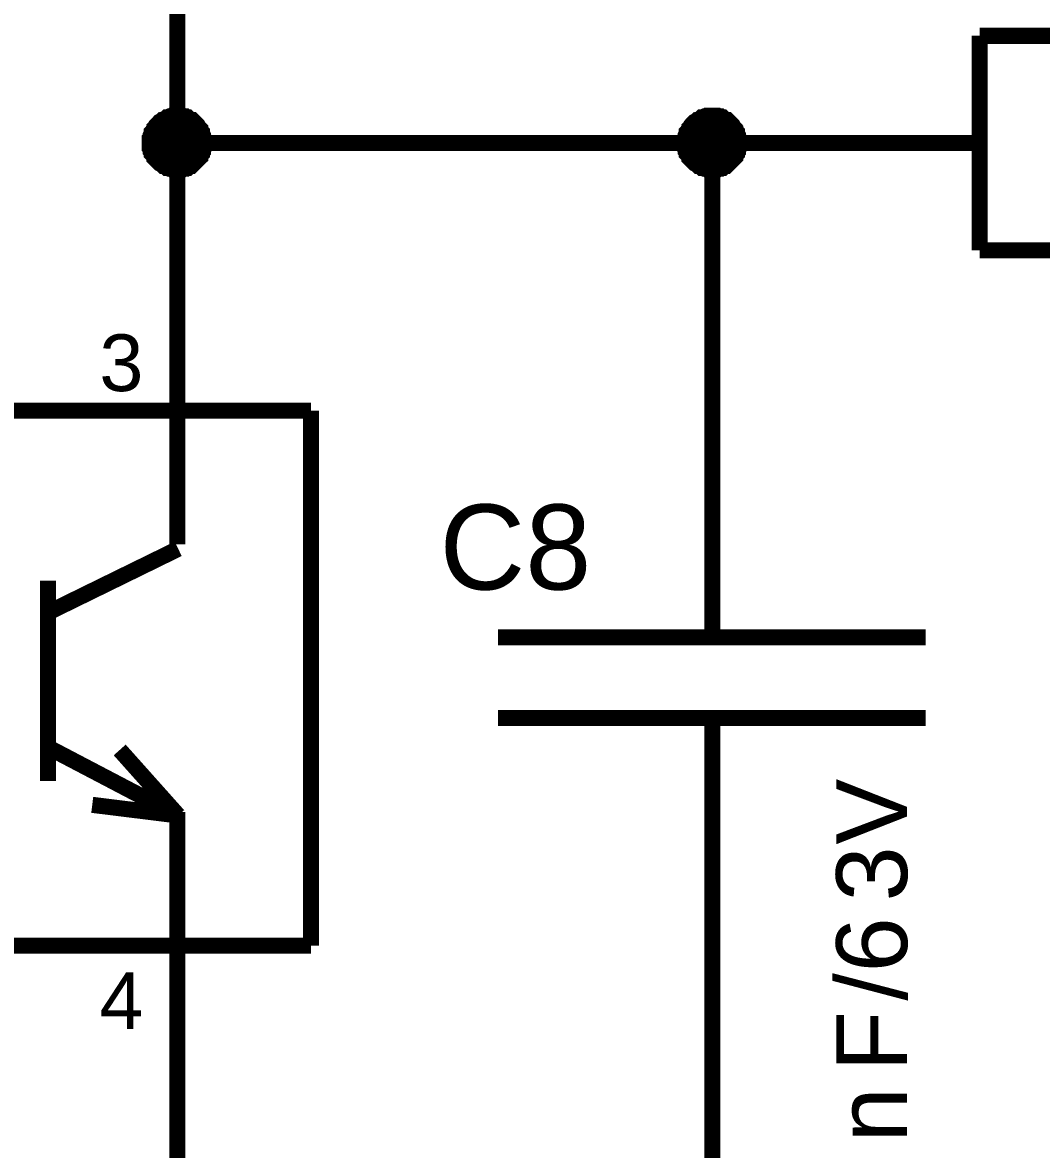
# Model space of a CAD drawing. Header units: millimetres. Extents: x -2024 to 917, y -725 to 13.
# Drawn here: x 306.77 to 325.81, y -600.11 to -579.05 of the extents above; entities that cross this region are included whole.
import ezdxf

# ---------------------------------------------------------------- set-up
doc = ezdxf.new("R2010")
doc.units = ezdxf.units.MM
doc.layers.add('Sheet', color=255, linetype='Continuous')
doc.styles.get("Standard").update_dxf_attribs({"font": 'arial.ttf'})

msp = doc.modelspace()

# ---------------------------------------------------------------- linework, layer by layer
at = {"layer": 'Sheet'}
for points, const_width in [([(309.661, -578.797), (309.661, -581.298), (309.661, -583.798)], 0.3), ([(324.656, -579.294), (324.656, -583.301)], 0.3), ([(324.656, -579.294), (334.653, -579.294)], 0.3), ([(309.148, -581.298), (309.148, -581.265), (309.148, -581.248), (309.148, -581.215), (309.165, -581.198), (309.165, -581.165), (309.165, -581.149), (309.181, -581.116), (309.181, -581.099), (309.198, -581.083), (309.214, -581.049), (309.231, -581.033), (309.231, -581.016), (309.247, -581), (309.264, -580.967), (309.281, -580.95), (309.297, -580.934), (309.314, -580.917), (309.33, -580.9), (309.363, -580.884), (309.38, -580.867), (309.396, -580.867), (309.413, -580.851), (309.446, -580.834), (309.463, -580.818), (309.479, -580.818), (309.512, -580.801), (309.529, -580.801), (309.562, -580.801), (309.578, -580.784), (309.612, -580.784), (309.628, -580.784), (309.661, -580.784)], 0.3), ([(309.148, -581.298), (309.148, -581.265), (309.148, -581.248), (309.148, -581.215), (309.165, -581.198), (309.165, -581.165), (309.165, -581.149), (309.181, -581.116), (309.181, -581.099), (309.198, -581.083), (309.214, -581.049), (309.231, -581.033), (309.231, -581.016), (309.247, -581), (309.264, -580.967), (309.281, -580.95), (309.297, -580.934), (309.314, -580.917), (309.33, -580.9), (309.363, -580.884), (309.38, -580.867), (309.396, -580.867), (309.413, -580.851), (309.446, -580.834), (309.463, -580.818), (309.479, -580.818), (309.512, -580.801), (309.529, -580.801), (309.562, -580.801), (309.578, -580.784), (309.612, -580.784), (309.628, -580.784), (309.661, -580.784)], 0.3), ([(309.148, -581.298), (309.148, -581.265), (309.148, -581.248), (309.148, -581.215), (309.165, -581.198), (309.165, -581.165), (309.165, -581.149), (309.181, -581.116), (309.181, -581.099), (309.198, -581.083), (309.214, -581.049), (309.231, -581.033), (309.231, -581.016), (309.247, -581), (309.264, -580.967), (309.281, -580.95), (309.297, -580.934), (309.314, -580.917), (309.33, -580.9), (309.363, -580.884), (309.38, -580.867), (309.396, -580.867), (309.413, -580.851), (309.446, -580.834), (309.463, -580.818), (309.479, -580.818), (309.512, -580.801), (309.529, -580.801), (309.562, -580.801), (309.578, -580.784), (309.612, -580.784), (309.628, -580.784), (309.661, -580.784)], 0.3), ([(309.148, -581.298), (309.148, -581.265), (309.148, -581.248), (309.148, -581.215), (309.165, -581.198), (309.165, -581.165), (309.165, -581.149), (309.181, -581.116), (309.181, -581.099), (309.198, -581.083), (309.214, -581.049), (309.231, -581.033), (309.231, -581.016), (309.247, -581), (309.264, -580.967), (309.281, -580.95), (309.297, -580.934), (309.314, -580.917), (309.33, -580.9), (309.363, -580.884), (309.38, -580.867), (309.396, -580.867), (309.413, -580.851), (309.446, -580.834), (309.463, -580.818), (309.479, -580.818), (309.512, -580.801), (309.529, -580.801), (309.562, -580.801), (309.578, -580.784), (309.612, -580.784), (309.628, -580.784), (309.661, -580.784)], 0.3), ([(309.661, -580.784), (309.661, -580.784)], 0.3), ([(309.661, -580.784), (309.694, -580.784), (309.711, -580.784), (309.744, -580.784), (309.761, -580.801), (309.794, -580.801), (309.81, -580.801), (309.827, -580.818), (309.86, -580.818), (309.876, -580.834), (309.893, -580.851), (309.926, -580.867), (309.943, -580.867), (309.959, -580.884), (309.976, -580.9), (309.992, -580.917), (310.009, -580.934), (310.025, -580.95), (310.042, -580.967), (310.058, -581), (310.075, -581.016), (310.092, -581.033), (310.092, -581.049), (310.108, -581.083), (310.125, -581.099), (310.125, -581.116), (310.141, -581.149), (310.141, -581.165), (310.141, -581.198), (310.158, -581.215), (310.158, -581.248), (310.158, -581.265), (310.158, -581.298)], 0.3), ([(309.661, -580.784), (309.661, -580.784)], 0.3), ([(309.661, -580.784), (309.694, -580.784), (309.711, -580.784), (309.744, -580.784), (309.761, -580.801), (309.794, -580.801), (309.81, -580.801), (309.827, -580.818), (309.86, -580.818), (309.876, -580.834), (309.893, -580.851), (309.926, -580.867), (309.943, -580.867), (309.959, -580.884), (309.976, -580.9), (309.992, -580.917), (310.009, -580.934), (310.025, -580.95), (310.042, -580.967), (310.058, -581), (310.075, -581.016), (310.092, -581.033), (310.092, -581.049), (310.108, -581.083), (310.125, -581.099), (310.125, -581.116), (310.141, -581.149), (310.141, -581.165), (310.141, -581.198), (310.158, -581.215), (310.158, -581.248), (310.158, -581.265), (310.158, -581.298)], 0.3), ([(309.661, -580.784), (309.661, -580.784)], 0.3), ([(309.661, -580.784), (309.694, -580.784), (309.711, -580.784), (309.744, -580.784), (309.761, -580.801), (309.794, -580.801), (309.81, -580.801), (309.827, -580.818), (309.86, -580.818), (309.876, -580.834), (309.893, -580.851), (309.926, -580.867), (309.943, -580.867), (309.959, -580.884), (309.976, -580.9), (309.992, -580.917), (310.009, -580.934), (310.025, -580.95), (310.042, -580.967), (310.058, -581), (310.075, -581.016), (310.092, -581.033), (310.092, -581.049), (310.108, -581.083), (310.125, -581.099), (310.125, -581.116), (310.141, -581.149), (310.141, -581.165), (310.141, -581.198), (310.158, -581.215), (310.158, -581.248), (310.158, -581.265), (310.158, -581.298)], 0.3), ([(309.661, -580.784), (309.661, -580.784)], 0.3), ([(309.661, -580.784), (309.694, -580.784), (309.711, -580.784), (309.744, -580.784), (309.761, -580.801), (309.794, -580.801), (309.81, -580.801), (309.827, -580.818), (309.86, -580.818), (309.876, -580.834), (309.893, -580.851), (309.926, -580.867), (309.943, -580.867), (309.959, -580.884), (309.976, -580.9), (309.992, -580.917), (310.009, -580.934), (310.025, -580.95), (310.042, -580.967), (310.058, -581), (310.075, -581.016), (310.092, -581.033), (310.092, -581.049), (310.108, -581.083), (310.125, -581.099), (310.125, -581.116), (310.141, -581.149), (310.141, -581.165), (310.141, -581.198), (310.158, -581.215), (310.158, -581.248), (310.158, -581.265), (310.158, -581.298)], 0.3), ([(319.145, -581.298), (319.145, -581.265), (319.145, -581.248), (319.145, -581.215), (319.162, -581.198), (319.162, -581.165), (319.162, -581.149), (319.178, -581.116), (319.178, -581.099), (319.195, -581.083), (319.211, -581.049), (319.228, -581.033), (319.228, -581.016), (319.244, -581), (319.261, -580.967), (319.277, -580.95), (319.294, -580.934), (319.31, -580.917), (319.327, -580.9), (319.36, -580.884), (319.377, -580.867), (319.393, -580.867), (319.41, -580.851), (319.443, -580.834), (319.459, -580.818), (319.476, -580.818), (319.509, -580.801), (319.526, -580.801), (319.559, -580.801), (319.575, -580.784), (319.608, -580.784), (319.625, -580.784), (319.658, -580.784)], 0.3), ([(319.145, -581.298), (319.145, -581.265), (319.145, -581.248), (319.145, -581.215), (319.162, -581.198), (319.162, -581.165), (319.162, -581.149), (319.178, -581.116), (319.178, -581.099), (319.195, -581.083), (319.211, -581.049), (319.228, -581.033), (319.228, -581.016), (319.244, -581), (319.261, -580.967), (319.277, -580.95), (319.294, -580.934), (319.31, -580.917), (319.327, -580.9), (319.36, -580.884), (319.377, -580.867), (319.393, -580.867), (319.41, -580.851), (319.443, -580.834), (319.459, -580.818), (319.476, -580.818), (319.509, -580.801), (319.526, -580.801), (319.559, -580.801), (319.575, -580.784), (319.608, -580.784), (319.625, -580.784), (319.658, -580.784)], 0.3), ([(319.145, -581.298), (319.145, -581.265), (319.145, -581.248), (319.145, -581.215), (319.162, -581.198), (319.162, -581.165), (319.162, -581.149), (319.178, -581.116), (319.178, -581.099), (319.195, -581.083), (319.211, -581.049), (319.228, -581.033), (319.228, -581.016), (319.244, -581), (319.261, -580.967), (319.277, -580.95), (319.294, -580.934), (319.31, -580.917), (319.327, -580.9), (319.36, -580.884), (319.377, -580.867), (319.393, -580.867), (319.41, -580.851), (319.443, -580.834), (319.459, -580.818), (319.476, -580.818), (319.509, -580.801), (319.526, -580.801), (319.559, -580.801), (319.575, -580.784), (319.608, -580.784), (319.625, -580.784), (319.658, -580.784)], 0.3), ([(319.145, -581.298), (319.145, -581.265), (319.145, -581.248), (319.145, -581.215), (319.162, -581.198), (319.162, -581.165), (319.162, -581.149), (319.178, -581.116), (319.178, -581.099), (319.195, -581.083), (319.211, -581.049), (319.228, -581.033), (319.228, -581.016), (319.244, -581), (319.261, -580.967), (319.277, -580.95), (319.294, -580.934), (319.31, -580.917), (319.327, -580.9), (319.36, -580.884), (319.377, -580.867), (319.393, -580.867), (319.41, -580.851), (319.443, -580.834), (319.459, -580.818), (319.476, -580.818), (319.509, -580.801), (319.526, -580.801), (319.559, -580.801), (319.575, -580.784), (319.608, -580.784), (319.625, -580.784), (319.658, -580.784)], 0.3), ([(319.658, -580.784), (319.658, -580.784)], 0.3), ([(319.658, -580.784), (319.691, -580.784), (319.708, -580.784), (319.741, -580.784), (319.757, -580.801), (319.79, -580.801), (319.807, -580.801), (319.824, -580.818), (319.857, -580.818), (319.873, -580.834), (319.89, -580.851), (319.923, -580.867), (319.939, -580.867), (319.956, -580.884), (319.973, -580.9), (319.989, -580.917), (320.006, -580.934), (320.022, -580.95), (320.039, -580.967), (320.055, -581), (320.072, -581.016), (320.088, -581.033), (320.088, -581.049), (320.105, -581.083), (320.121, -581.099), (320.121, -581.116), (320.138, -581.149), (320.138, -581.165), (320.138, -581.198), (320.155, -581.215), (320.155, -581.248), (320.155, -581.265), (320.155, -581.298)], 0.3), ([(319.658, -580.784), (319.658, -580.784)], 0.3), ([(319.658, -580.784), (319.691, -580.784), (319.708, -580.784), (319.741, -580.784), (319.757, -580.801), (319.79, -580.801), (319.807, -580.801), (319.824, -580.818), (319.857, -580.818), (319.873, -580.834), (319.89, -580.851), (319.923, -580.867), (319.939, -580.867), (319.956, -580.884), (319.973, -580.9), (319.989, -580.917), (320.006, -580.934), (320.022, -580.95), (320.039, -580.967), (320.055, -581), (320.072, -581.016), (320.088, -581.033), (320.088, -581.049), (320.105, -581.083), (320.121, -581.099), (320.121, -581.116), (320.138, -581.149), (320.138, -581.165), (320.138, -581.198), (320.155, -581.215), (320.155, -581.248), (320.155, -581.265), (320.155, -581.298)], 0.3), ([(319.658, -580.784), (319.658, -580.784)], 0.3), ([(319.658, -580.784), (319.691, -580.784), (319.708, -580.784), (319.741, -580.784), (319.757, -580.801), (319.79, -580.801), (319.807, -580.801), (319.824, -580.818), (319.857, -580.818), (319.873, -580.834), (319.89, -580.851), (319.923, -580.867), (319.939, -580.867), (319.956, -580.884), (319.973, -580.9), (319.989, -580.917), (320.006, -580.934), (320.022, -580.95), (320.039, -580.967), (320.055, -581), (320.072, -581.016), (320.088, -581.033), (320.088, -581.049), (320.105, -581.083), (320.121, -581.099), (320.121, -581.116), (320.138, -581.149), (320.138, -581.165), (320.138, -581.198), (320.155, -581.215), (320.155, -581.248), (320.155, -581.265), (320.155, -581.298)], 0.3), ([(319.658, -580.784), (319.658, -580.784)], 0.3), ([(319.658, -580.784), (319.691, -580.784), (319.708, -580.784), (319.741, -580.784), (319.757, -580.801), (319.79, -580.801), (319.807, -580.801), (319.824, -580.818), (319.857, -580.818), (319.873, -580.834), (319.89, -580.851), (319.923, -580.867), (319.939, -580.867), (319.956, -580.884), (319.973, -580.9), (319.989, -580.917), (320.006, -580.934), (320.022, -580.95), (320.039, -580.967), (320.055, -581), (320.072, -581.016), (320.088, -581.033), (320.088, -581.049), (320.105, -581.083), (320.121, -581.099), (320.121, -581.116), (320.138, -581.149), (320.138, -581.165), (320.138, -581.198), (320.155, -581.215), (320.155, -581.248), (320.155, -581.265), (320.155, -581.298)], 0.3), ([(309.148, -581.298), (309.148, -581.265), (309.148, -581.248), (309.148, -581.215), (309.165, -581.198), (309.165, -581.165), (309.165, -581.149), (309.181, -581.116), (309.181, -581.099), (309.198, -581.083), (309.214, -581.049), (309.231, -581.033), (309.231, -581.016), (309.247, -581), (309.264, -580.967), (309.281, -580.95), (309.297, -580.934), (309.314, -580.917), (309.33, -580.9), (309.363, -580.884), (309.38, -580.867), (309.396, -580.867), (309.413, -580.851), (309.446, -580.834), (309.463, -580.818), (309.479, -580.818), (309.512, -580.801), (309.529, -580.801), (309.562, -580.801), (309.578, -580.784), (309.612, -580.784), (309.628, -580.784), (309.661, -580.784)], 0.0991), ([(309.148, -581.298), (309.148, -581.265), (309.148, -581.248), (309.148, -581.215), (309.165, -581.198), (309.165, -581.165), (309.165, -581.149), (309.181, -581.116), (309.181, -581.099), (309.198, -581.083), (309.214, -581.049), (309.231, -581.033), (309.231, -581.016), (309.247, -581), (309.264, -580.967), (309.281, -580.95), (309.297, -580.934), (309.314, -580.917), (309.33, -580.9), (309.363, -580.884), (309.38, -580.867), (309.396, -580.867), (309.413, -580.851), (309.446, -580.834), (309.463, -580.818), (309.479, -580.818), (309.512, -580.801), (309.529, -580.801), (309.562, -580.801), (309.578, -580.784), (309.612, -580.784), (309.628, -580.784), (309.661, -580.784)], 0.0991), ([(309.148, -581.298), (309.148, -581.265), (309.148, -581.248), (309.148, -581.215), (309.165, -581.198), (309.165, -581.165), (309.165, -581.149), (309.181, -581.116), (309.181, -581.099), (309.198, -581.083), (309.214, -581.049), (309.231, -581.033), (309.231, -581.016), (309.247, -581), (309.264, -580.967), (309.281, -580.95), (309.297, -580.934), (309.314, -580.917), (309.33, -580.9), (309.363, -580.884), (309.38, -580.867), (309.396, -580.867), (309.413, -580.851), (309.446, -580.834), (309.463, -580.818), (309.479, -580.818), (309.512, -580.801), (309.529, -580.801), (309.562, -580.801), (309.578, -580.784), (309.612, -580.784), (309.628, -580.784), (309.661, -580.784)], 0.0991), ([(309.148, -581.298), (309.148, -581.265), (309.148, -581.248), (309.148, -581.215), (309.165, -581.198), (309.165, -581.165), (309.165, -581.149), (309.181, -581.116), (309.181, -581.099), (309.198, -581.083), (309.214, -581.049), (309.231, -581.033), (309.231, -581.016), (309.247, -581), (309.264, -580.967), (309.281, -580.95), (309.297, -580.934), (309.314, -580.917), (309.33, -580.9), (309.363, -580.884), (309.38, -580.867), (309.396, -580.867), (309.413, -580.851), (309.446, -580.834), (309.463, -580.818), (309.479, -580.818), (309.512, -580.801), (309.529, -580.801), (309.562, -580.801), (309.578, -580.784), (309.612, -580.784), (309.628, -580.784), (309.661, -580.784)], 0.0991), ([(309.661, -580.784), (309.661, -580.784)], 0.0991), ([(309.661, -580.784), (309.694, -580.784), (309.711, -580.784), (309.744, -580.784), (309.761, -580.801), (309.794, -580.801), (309.81, -580.801), (309.827, -580.818), (309.86, -580.818), (309.876, -580.834), (309.893, -580.851), (309.926, -580.867), (309.943, -580.867), (309.959, -580.884), (309.976, -580.9), (309.992, -580.917), (310.009, -580.934), (310.025, -580.95), (310.042, -580.967), (310.058, -581), (310.075, -581.016), (310.092, -581.033), (310.092, -581.049), (310.108, -581.083), (310.125, -581.099), (310.125, -581.116), (310.141, -581.149), (310.141, -581.165), (310.141, -581.198), (310.158, -581.215), (310.158, -581.248), (310.158, -581.265), (310.158, -581.298)], 0.0991), ([(309.661, -580.784), (309.661, -580.784)], 0.0991), ([(309.661, -580.784), (309.694, -580.784), (309.711, -580.784), (309.744, -580.784), (309.761, -580.801), (309.794, -580.801), (309.81, -580.801), (309.827, -580.818), (309.86, -580.818), (309.876, -580.834), (309.893, -580.851), (309.926, -580.867), (309.943, -580.867), (309.959, -580.884), (309.976, -580.9), (309.992, -580.917), (310.009, -580.934), (310.025, -580.95), (310.042, -580.967), (310.058, -581), (310.075, -581.016), (310.092, -581.033), (310.092, -581.049), (310.108, -581.083), (310.125, -581.099), (310.125, -581.116), (310.141, -581.149), (310.141, -581.165), (310.141, -581.198), (310.158, -581.215), (310.158, -581.248), (310.158, -581.265), (310.158, -581.298)], 0.0991), ([(309.661, -580.784), (309.661, -580.784)], 0.0991), ([(309.661, -580.784), (309.694, -580.784), (309.711, -580.784), (309.744, -580.784), (309.761, -580.801), (309.794, -580.801), (309.81, -580.801), (309.827, -580.818), (309.86, -580.818), (309.876, -580.834), (309.893, -580.851), (309.926, -580.867), (309.943, -580.867), (309.959, -580.884), (309.976, -580.9), (309.992, -580.917), (310.009, -580.934), (310.025, -580.95), (310.042, -580.967), (310.058, -581), (310.075, -581.016), (310.092, -581.033), (310.092, -581.049), (310.108, -581.083), (310.125, -581.099), (310.125, -581.116), (310.141, -581.149), (310.141, -581.165), (310.141, -581.198), (310.158, -581.215), (310.158, -581.248), (310.158, -581.265), (310.158, -581.298)], 0.0991), ([(309.661, -580.784), (309.661, -580.784)], 0.0991), ([(309.661, -580.784), (309.694, -580.784), (309.711, -580.784), (309.744, -580.784), (309.761, -580.801), (309.794, -580.801), (309.81, -580.801), (309.827, -580.818), (309.86, -580.818), (309.876, -580.834), (309.893, -580.851), (309.926, -580.867), (309.943, -580.867), (309.959, -580.884), (309.976, -580.9), (309.992, -580.917), (310.009, -580.934), (310.025, -580.95), (310.042, -580.967), (310.058, -581), (310.075, -581.016), (310.092, -581.033), (310.092, -581.049), (310.108, -581.083), (310.125, -581.099), (310.125, -581.116), (310.141, -581.149), (310.141, -581.165), (310.141, -581.198), (310.158, -581.215), (310.158, -581.248), (310.158, -581.265), (310.158, -581.298)], 0.0991), ([(319.145, -581.298), (319.145, -581.265), (319.145, -581.248), (319.145, -581.215), (319.162, -581.198), (319.162, -581.165), (319.162, -581.149), (319.178, -581.116), (319.178, -581.099), (319.195, -581.083), (319.211, -581.049), (319.228, -581.033), (319.228, -581.016), (319.244, -581), (319.261, -580.967), (319.277, -580.95), (319.294, -580.934), (319.31, -580.917), (319.327, -580.9), (319.36, -580.884), (319.377, -580.867), (319.393, -580.867), (319.41, -580.851), (319.443, -580.834), (319.459, -580.818), (319.476, -580.818), (319.509, -580.801), (319.526, -580.801), (319.559, -580.801), (319.575, -580.784), (319.608, -580.784), (319.625, -580.784), (319.658, -580.784)], 0.0991), ([(319.145, -581.298), (319.145, -581.265), (319.145, -581.248), (319.145, -581.215), (319.162, -581.198), (319.162, -581.165), (319.162, -581.149), (319.178, -581.116), (319.178, -581.099), (319.195, -581.083), (319.211, -581.049), (319.228, -581.033), (319.228, -581.016), (319.244, -581), (319.261, -580.967), (319.277, -580.95), (319.294, -580.934), (319.31, -580.917), (319.327, -580.9), (319.36, -580.884), (319.377, -580.867), (319.393, -580.867), (319.41, -580.851), (319.443, -580.834), (319.459, -580.818), (319.476, -580.818), (319.509, -580.801), (319.526, -580.801), (319.559, -580.801), (319.575, -580.784), (319.608, -580.784), (319.625, -580.784), (319.658, -580.784)], 0.0991), ([(319.145, -581.298), (319.145, -581.265), (319.145, -581.248), (319.145, -581.215), (319.162, -581.198), (319.162, -581.165), (319.162, -581.149), (319.178, -581.116), (319.178, -581.099), (319.195, -581.083), (319.211, -581.049), (319.228, -581.033), (319.228, -581.016), (319.244, -581), (319.261, -580.967), (319.277, -580.95), (319.294, -580.934), (319.31, -580.917), (319.327, -580.9), (319.36, -580.884), (319.377, -580.867), (319.393, -580.867), (319.41, -580.851), (319.443, -580.834), (319.459, -580.818), (319.476, -580.818), (319.509, -580.801), (319.526, -580.801), (319.559, -580.801), (319.575, -580.784), (319.608, -580.784), (319.625, -580.784), (319.658, -580.784)], 0.0991), ([(319.145, -581.298), (319.145, -581.265), (319.145, -581.248), (319.145, -581.215), (319.162, -581.198), (319.162, -581.165), (319.162, -581.149), (319.178, -581.116), (319.178, -581.099), (319.195, -581.083), (319.211, -581.049), (319.228, -581.033), (319.228, -581.016), (319.244, -581), (319.261, -580.967), (319.277, -580.95), (319.294, -580.934), (319.31, -580.917), (319.327, -580.9), (319.36, -580.884), (319.377, -580.867), (319.393, -580.867), (319.41, -580.851), (319.443, -580.834), (319.459, -580.818), (319.476, -580.818), (319.509, -580.801), (319.526, -580.801), (319.559, -580.801), (319.575, -580.784), (319.608, -580.784), (319.625, -580.784), (319.658, -580.784)], 0.0991), ([(319.658, -580.784), (319.658, -580.784)], 0.0991), ([(319.658, -580.784), (319.691, -580.784), (319.708, -580.784), (319.741, -580.784), (319.757, -580.801), (319.79, -580.801), (319.807, -580.801), (319.824, -580.818), (319.857, -580.818), (319.873, -580.834), (319.89, -580.851), (319.923, -580.867), (319.939, -580.867), (319.956, -580.884), (319.973, -580.9), (319.989, -580.917), (320.006, -580.934), (320.022, -580.95), (320.039, -580.967), (320.055, -581), (320.072, -581.016), (320.088, -581.033), (320.088, -581.049), (320.105, -581.083), (320.121, -581.099), (320.121, -581.116), (320.138, -581.149), (320.138, -581.165), (320.138, -581.198), (320.155, -581.215), (320.155, -581.248), (320.155, -581.265), (320.155, -581.298)], 0.0991), ([(319.658, -580.784), (319.658, -580.784)], 0.0991), ([(319.658, -580.784), (319.691, -580.784), (319.708, -580.784), (319.741, -580.784), (319.757, -580.801), (319.79, -580.801), (319.807, -580.801), (319.824, -580.818), (319.857, -580.818), (319.873, -580.834), (319.89, -580.851), (319.923, -580.867), (319.939, -580.867), (319.956, -580.884), (319.973, -580.9), (319.989, -580.917), (320.006, -580.934), (320.022, -580.95), (320.039, -580.967), (320.055, -581), (320.072, -581.016), (320.088, -581.033), (320.088, -581.049), (320.105, -581.083), (320.121, -581.099), (320.121, -581.116), (320.138, -581.149), (320.138, -581.165), (320.138, -581.198), (320.155, -581.215), (320.155, -581.248), (320.155, -581.265), (320.155, -581.298)], 0.0991), ([(319.658, -580.784), (319.658, -580.784)], 0.0991), ([(319.658, -580.784), (319.691, -580.784), (319.708, -580.784), (319.741, -580.784), (319.757, -580.801), (319.79, -580.801), (319.807, -580.801), (319.824, -580.818), (319.857, -580.818), (319.873, -580.834), (319.89, -580.851), (319.923, -580.867), (319.939, -580.867), (319.956, -580.884), (319.973, -580.9), (319.989, -580.917), (320.006, -580.934), (320.022, -580.95), (320.039, -580.967), (320.055, -581), (320.072, -581.016), (320.088, -581.033), (320.088, -581.049), (320.105, -581.083), (320.121, -581.099), (320.121, -581.116), (320.138, -581.149), (320.138, -581.165), (320.138, -581.198), (320.155, -581.215), (320.155, -581.248), (320.155, -581.265), (320.155, -581.298)], 0.0991), ([(319.658, -580.784), (319.658, -580.784)], 0.0991), ([(319.658, -580.784), (319.691, -580.784), (319.708, -580.784), (319.741, -580.784), (319.757, -580.801), (319.79, -580.801), (319.807, -580.801), (319.824, -580.818), (319.857, -580.818), (319.873, -580.834), (319.89, -580.851), (319.923, -580.867), (319.939, -580.867), (319.956, -580.884), (319.973, -580.9), (319.989, -580.917), (320.006, -580.934), (320.022, -580.95), (320.039, -580.967), (320.055, -581), (320.072, -581.016), (320.088, -581.033), (320.088, -581.049), (320.105, -581.083), (320.121, -581.099), (320.121, -581.116), (320.138, -581.149), (320.138, -581.165), (320.138, -581.198), (320.155, -581.215), (320.155, -581.248), (320.155, -581.265), (320.155, -581.298)], 0.0991), ([(309.661, -581.795), (309.628, -581.795), (309.612, -581.795), (309.578, -581.795), (309.562, -581.778), (309.529, -581.778), (309.512, -581.778), (309.479, -581.761), (309.463, -581.761), (309.446, -581.745), (309.413, -581.728), (309.396, -581.728), (309.38, -581.712), (309.363, -581.695), (309.33, -581.679), (309.314, -581.662), (309.297, -581.646), (309.281, -581.629), (309.264, -581.612), (309.247, -581.596), (309.231, -581.579), (309.231, -581.563), (309.214, -581.53), (309.198, -581.513), (309.181, -581.497), (309.181, -581.463), (309.165, -581.447), (309.165, -581.43), (309.165, -581.397), (309.148, -581.381), (309.148, -581.347), (309.148, -581.331), (309.148, -581.298)], 0.3), ([(309.148, -581.298), (309.148, -581.298)], 0.3), ([(309.661, -581.795), (309.628, -581.795), (309.612, -581.795), (309.578, -581.795), (309.562, -581.778), (309.529, -581.778), (309.512, -581.778), (309.479, -581.761), (309.463, -581.761), (309.446, -581.745), (309.413, -581.728), (309.396, -581.728), (309.38, -581.712), (309.363, -581.695), (309.33, -581.679), (309.314, -581.662), (309.297, -581.646), (309.281, -581.629), (309.264, -581.612), (309.247, -581.596), (309.231, -581.579), (309.231, -581.563), (309.214, -581.53), (309.198, -581.513), (309.181, -581.497), (309.181, -581.463), (309.165, -581.447), (309.165, -581.43), (309.165, -581.397), (309.148, -581.381), (309.148, -581.347), (309.148, -581.331), (309.148, -581.298)], 0.3), ([(309.148, -581.298), (309.148, -581.298)], 0.3), ([(309.661, -581.795), (309.628, -581.795), (309.612, -581.795), (309.578, -581.795), (309.562, -581.778), (309.529, -581.778), (309.512, -581.778), (309.479, -581.761), (309.463, -581.761), (309.446, -581.745), (309.413, -581.728), (309.396, -581.728), (309.38, -581.712), (309.363, -581.695), (309.33, -581.679), (309.314, -581.662), (309.297, -581.646), (309.281, -581.629), (309.264, -581.612), (309.247, -581.596), (309.231, -581.579), (309.231, -581.563), (309.214, -581.53), (309.198, -581.513), (309.181, -581.497), (309.181, -581.463), (309.165, -581.447), (309.165, -581.43), (309.165, -581.397), (309.148, -581.381), (309.148, -581.347), (309.148, -581.331), (309.148, -581.298)], 0.3), ([(309.148, -581.298), (309.148, -581.298)], 0.3), ([(309.661, -581.795), (309.628, -581.795), (309.612, -581.795), (309.578, -581.795), (309.562, -581.778), (309.529, -581.778), (309.512, -581.778), (309.479, -581.761), (309.463, -581.761), (309.446, -581.745), (309.413, -581.728), (309.396, -581.728), (309.38, -581.712), (309.363, -581.695), (309.33, -581.679), (309.314, -581.662), (309.297, -581.646), (309.281, -581.629), (309.264, -581.612), (309.247, -581.596), (309.231, -581.579), (309.231, -581.563), (309.214, -581.53), (309.198, -581.513), (309.181, -581.497), (309.181, -581.463), (309.165, -581.447), (309.165, -581.43), (309.165, -581.397), (309.148, -581.381), (309.148, -581.347), (309.148, -581.331), (309.148, -581.298)], 0.3), ([(309.148, -581.298), (309.148, -581.298)], 0.3), ([(309.661, -581.795), (309.628, -581.795), (309.612, -581.795), (309.578, -581.795), (309.562, -581.778), (309.529, -581.778), (309.512, -581.778), (309.479, -581.761), (309.463, -581.761), (309.446, -581.745), (309.413, -581.728), (309.396, -581.728), (309.38, -581.712), (309.363, -581.695), (309.33, -581.679), (309.314, -581.662), (309.297, -581.646), (309.281, -581.629), (309.264, -581.612), (309.247, -581.596), (309.231, -581.579), (309.231, -581.563), (309.214, -581.53), (309.198, -581.513), (309.181, -581.497), (309.181, -581.463), (309.165, -581.447), (309.165, -581.43), (309.165, -581.397), (309.148, -581.381), (309.148, -581.347), (309.148, -581.331), (309.148, -581.298)], 0.0991), ([(309.148, -581.298), (309.148, -581.298)], 0.0991), ([(309.661, -581.795), (309.628, -581.795), (309.612, -581.795), (309.578, -581.795), (309.562, -581.778), (309.529, -581.778), (309.512, -581.778), (309.479, -581.761), (309.463, -581.761), (309.446, -581.745), (309.413, -581.728), (309.396, -581.728), (309.38, -581.712), (309.363, -581.695), (309.33, -581.679), (309.314, -581.662), (309.297, -581.646), (309.281, -581.629), (309.264, -581.612), (309.247, -581.596), (309.231, -581.579), (309.231, -581.563), (309.214, -581.53), (309.198, -581.513), (309.181, -581.497), (309.181, -581.463), (309.165, -581.447), (309.165, -581.43), (309.165, -581.397), (309.148, -581.381), (309.148, -581.347), (309.148, -581.331), (309.148, -581.298)], 0.0991), ([(309.148, -581.298), (309.148, -581.298)], 0.0991), ([(309.661, -581.795), (309.628, -581.795), (309.612, -581.795), (309.578, -581.795), (309.562, -581.778), (309.529, -581.778), (309.512, -581.778), (309.479, -581.761), (309.463, -581.761), (309.446, -581.745), (309.413, -581.728), (309.396, -581.728), (309.38, -581.712), (309.363, -581.695), (309.33, -581.679), (309.314, -581.662), (309.297, -581.646), (309.281, -581.629), (309.264, -581.612), (309.247, -581.596), (309.231, -581.579), (309.231, -581.563), (309.214, -581.53), (309.198, -581.513), (309.181, -581.497), (309.181, -581.463), (309.165, -581.447), (309.165, -581.43), (309.165, -581.397), (309.148, -581.381), (309.148, -581.347), (309.148, -581.331), (309.148, -581.298)], 0.0991), ([(309.148, -581.298), (309.148, -581.298)], 0.0991), ([(309.661, -581.795), (309.628, -581.795), (309.612, -581.795), (309.578, -581.795), (309.562, -581.778), (309.529, -581.778), (309.512, -581.778), (309.479, -581.761), (309.463, -581.761), (309.446, -581.745), (309.413, -581.728), (309.396, -581.728), (309.38, -581.712), (309.363, -581.695), (309.33, -581.679), (309.314, -581.662), (309.297, -581.646), (309.281, -581.629), (309.264, -581.612), (309.247, -581.596), (309.231, -581.579), (309.231, -581.563), (309.214, -581.53), (309.198, -581.513), (309.181, -581.497), (309.181, -581.463), (309.165, -581.447), (309.165, -581.43), (309.165, -581.397), (309.148, -581.381), (309.148, -581.347), (309.148, -581.331), (309.148, -581.298)], 0.0991), ([(309.148, -581.298), (309.148, -581.298)], 0.0991), ([(310.158, -581.298), (310.158, -581.331), (310.158, -581.347), (310.158, -581.381), (310.141, -581.397), (310.141, -581.43), (310.141, -581.447), (310.125, -581.463), (310.125, -581.497), (310.108, -581.513), (310.092, -581.53), (310.092, -581.563), (310.075, -581.579), (310.058, -581.596), (310.042, -581.612), (310.025, -581.629), (310.009, -581.646), (309.992, -581.662), (309.976, -581.679), (309.959, -581.695), (309.943, -581.712), (309.926, -581.728), (309.893, -581.728), (309.876, -581.745), (309.86, -581.761), (309.827, -581.761), (309.81, -581.778), (309.794, -581.778), (309.761, -581.778), (309.744, -581.795), (309.711, -581.795), (309.694, -581.795), (309.661, -581.795)], 0.3), ([(319.658, -587.54), (319.658, -581.298), (309.661, -581.298)], 0.3), ([(310.158, -581.298), (310.158, -581.331), (310.158, -581.347), (310.158, -581.381), (310.141, -581.397), (310.141, -581.43), (310.141, -581.447), (310.125, -581.463), (310.125, -581.497), (310.108, -581.513), (310.092, -581.53), (310.092, -581.563), (310.075, -581.579), (310.058, -581.596), (310.042, -581.612), (310.025, -581.629), (310.009, -581.646), (309.992, -581.662), (309.976, -581.679), (309.959, -581.695), (309.943, -581.712), (309.926, -581.728), (309.893, -581.728), (309.876, -581.745), (309.86, -581.761), (309.827, -581.761), (309.81, -581.778), (309.794, -581.778), (309.761, -581.778), (309.744, -581.795), (309.711, -581.795), (309.694, -581.795), (309.661, -581.795)], 0.3), ([(310.158, -581.298), (310.158, -581.331), (310.158, -581.347), (310.158, -581.381), (310.141, -581.397), (310.141, -581.43), (310.141, -581.447), (310.125, -581.463), (310.125, -581.497), (310.108, -581.513), (310.092, -581.53), (310.092, -581.563), (310.075, -581.579), (310.058, -581.596), (310.042, -581.612), (310.025, -581.629), (310.009, -581.646), (309.992, -581.662), (309.976, -581.679), (309.959, -581.695), (309.943, -581.712), (309.926, -581.728), (309.893, -581.728), (309.876, -581.745), (309.86, -581.761), (309.827, -581.761), (309.81, -581.778), (309.794, -581.778), (309.761, -581.778), (309.744, -581.795), (309.711, -581.795), (309.694, -581.795), (309.661, -581.795)], 0.3), ([(310.158, -581.298), (310.158, -581.331), (310.158, -581.347), (310.158, -581.381), (310.141, -581.397), (310.141, -581.43), (310.141, -581.447), (310.125, -581.463), (310.125, -581.497), (310.108, -581.513), (310.092, -581.53), (310.092, -581.563), (310.075, -581.579), (310.058, -581.596), (310.042, -581.612), (310.025, -581.629), (310.009, -581.646), (309.992, -581.662), (309.976, -581.679), (309.959, -581.695), (309.943, -581.712), (309.926, -581.728), (309.893, -581.728), (309.876, -581.745), (309.86, -581.761), (309.827, -581.761), (309.81, -581.778), (309.794, -581.778), (309.761, -581.778), (309.744, -581.795), (309.711, -581.795), (309.694, -581.795), (309.661, -581.795)], 0.3), ([(310.158, -581.298), (310.158, -581.331), (310.158, -581.347), (310.158, -581.381), (310.141, -581.397), (310.141, -581.43), (310.141, -581.447), (310.125, -581.463), (310.125, -581.497), (310.108, -581.513), (310.092, -581.53), (310.092, -581.563), (310.075, -581.579), (310.058, -581.596), (310.042, -581.612), (310.025, -581.629), (310.009, -581.646), (309.992, -581.662), (309.976, -581.679), (309.959, -581.695), (309.943, -581.712), (309.926, -581.728), (309.893, -581.728), (309.876, -581.745), (309.86, -581.761), (309.827, -581.761), (309.81, -581.778), (309.794, -581.778), (309.761, -581.778), (309.744, -581.795), (309.711, -581.795), (309.694, -581.795), (309.661, -581.795)], 0.0991), ([(310.158, -581.298), (310.158, -581.331), (310.158, -581.347), (310.158, -581.381), (310.141, -581.397), (310.141, -581.43), (310.141, -581.447), (310.125, -581.463), (310.125, -581.497), (310.108, -581.513), (310.092, -581.53), (310.092, -581.563), (310.075, -581.579), (310.058, -581.596), (310.042, -581.612), (310.025, -581.629), (310.009, -581.646), (309.992, -581.662), (309.976, -581.679), (309.959, -581.695), (309.943, -581.712), (309.926, -581.728), (309.893, -581.728), (309.876, -581.745), (309.86, -581.761), (309.827, -581.761), (309.81, -581.778), (309.794, -581.778), (309.761, -581.778), (309.744, -581.795), (309.711, -581.795), (309.694, -581.795), (309.661, -581.795)], 0.0991), ([(310.158, -581.298), (310.158, -581.331), (310.158, -581.347), (310.158, -581.381), (310.141, -581.397), (310.141, -581.43), (310.141, -581.447), (310.125, -581.463), (310.125, -581.497), (310.108, -581.513), (310.092, -581.53), (310.092, -581.563), (310.075, -581.579), (310.058, -581.596), (310.042, -581.612), (310.025, -581.629), (310.009, -581.646), (309.992, -581.662), (309.976, -581.679), (309.959, -581.695), (309.943, -581.712), (309.926, -581.728), (309.893, -581.728), (309.876, -581.745), (309.86, -581.761), (309.827, -581.761), (309.81, -581.778), (309.794, -581.778), (309.761, -581.778), (309.744, -581.795), (309.711, -581.795), (309.694, -581.795), (309.661, -581.795)], 0.0991), ([(310.158, -581.298), (310.158, -581.331), (310.158, -581.347), (310.158, -581.381), (310.141, -581.397), (310.141, -581.43), (310.141, -581.447), (310.125, -581.463), (310.125, -581.497), (310.108, -581.513), (310.092, -581.53), (310.092, -581.563), (310.075, -581.579), (310.058, -581.596), (310.042, -581.612), (310.025, -581.629), (310.009, -581.646), (309.992, -581.662), (309.976, -581.679), (309.959, -581.695), (309.943, -581.712), (309.926, -581.728), (309.893, -581.728), (309.876, -581.745), (309.86, -581.761), (309.827, -581.761), (309.81, -581.778), (309.794, -581.778), (309.761, -581.778), (309.744, -581.795), (309.711, -581.795), (309.694, -581.795), (309.661, -581.795)], 0.0991), ([(310.158, -581.298), (310.158, -581.298), (310.158, -581.298), (310.158, -581.298), (310.158, -581.298), (310.158, -581.298), (310.158, -581.298), (310.158, -581.298), (310.158, -581.298), (310.158, -581.298), (310.158, -581.298), (310.158, -581.298), (310.158, -581.298), (310.158, -581.298), (310.158, -581.298), (310.158, -581.298), (310.158, -581.298), (310.158, -581.298), (310.158, -581.298), (310.158, -581.298), (310.158, -581.298), (310.158, -581.298), (310.158, -581.298), (310.158, -581.298), (310.158, -581.298), (310.158, -581.298), (310.158, -581.298), (310.158, -581.298), (310.158, -581.298), (310.158, -581.298), (310.158, -581.298), (310.158, -581.298), (310.158, -581.298)], 0.3), ([(310.158, -581.298), (310.158, -581.298)], 0.3), ([(310.158, -581.298), (310.158, -581.298), (310.158, -581.298), (310.158, -581.298), (310.158, -581.298), (310.158, -581.298), (310.158, -581.298), (310.158, -581.298), (310.158, -581.298), (310.158, -581.298), (310.158, -581.298), (310.158, -581.298), (310.158, -581.298), (310.158, -581.298), (310.158, -581.298), (310.158, -581.298), (310.158, -581.298), (310.158, -581.298), (310.158, -581.298), (310.158, -581.298), (310.158, -581.298), (310.158, -581.298), (310.158, -581.298), (310.158, -581.298), (310.158, -581.298), (310.158, -581.298), (310.158, -581.298), (310.158, -581.298), (310.158, -581.298), (310.158, -581.298), (310.158, -581.298), (310.158, -581.298), (310.158, -581.298)], 0.3), ([(310.158, -581.298), (310.158, -581.298)], 0.3), ([(310.158, -581.298), (310.158, -581.298), (310.158, -581.298), (310.158, -581.298), (310.158, -581.298), (310.158, -581.298), (310.158, -581.298), (310.158, -581.298), (310.158, -581.298), (310.158, -581.298), (310.158, -581.298), (310.158, -581.298), (310.158, -581.298), (310.158, -581.298), (310.158, -581.298), (310.158, -581.298), (310.158, -581.298), (310.158, -581.298), (310.158, -581.298), (310.158, -581.298), (310.158, -581.298), (310.158, -581.298), (310.158, -581.298), (310.158, -581.298), (310.158, -581.298), (310.158, -581.298), (310.158, -581.298), (310.158, -581.298), (310.158, -581.298), (310.158, -581.298), (310.158, -581.298), (310.158, -581.298), (310.158, -581.298)], 0.3), ([(310.158, -581.298), (310.158, -581.298)], 0.3), ([(310.158, -581.298), (310.158, -581.298), (310.158, -581.298), (310.158, -581.298), (310.158, -581.298), (310.158, -581.298), (310.158, -581.298), (310.158, -581.298), (310.158, -581.298), (310.158, -581.298), (310.158, -581.298), (310.158, -581.298), (310.158, -581.298), (310.158, -581.298), (310.158, -581.298), (310.158, -581.298), (310.158, -581.298), (310.158, -581.298), (310.158, -581.298), (310.158, -581.298), (310.158, -581.298), (310.158, -581.298), (310.158, -581.298), (310.158, -581.298), (310.158, -581.298), (310.158, -581.298), (310.158, -581.298), (310.158, -581.298), (310.158, -581.298), (310.158, -581.298), (310.158, -581.298), (310.158, -581.298), (310.158, -581.298)], 0.3), ([(310.158, -581.298), (310.158, -581.298)], 0.3), ([(310.158, -581.298), (310.158, -581.298), (310.158, -581.298), (310.158, -581.298), (310.158, -581.298), (310.158, -581.298), (310.158, -581.298), (310.158, -581.298), (310.158, -581.298), (310.158, -581.298), (310.158, -581.298), (310.158, -581.298), (310.158, -581.298), (310.158, -581.298), (310.158, -581.298), (310.158, -581.298), (310.158, -581.298), (310.158, -581.298), (310.158, -581.298), (310.158, -581.298), (310.158, -581.298), (310.158, -581.298), (310.158, -581.298), (310.158, -581.298), (310.158, -581.298), (310.158, -581.298), (310.158, -581.298), (310.158, -581.298), (310.158, -581.298), (310.158, -581.298), (310.158, -581.298), (310.158, -581.298), (310.158, -581.298)], 0.0991), ([(310.158, -581.298), (310.158, -581.298)], 0.0991), ([(310.158, -581.298), (310.158, -581.298), (310.158, -581.298), (310.158, -581.298), (310.158, -581.298), (310.158, -581.298), (310.158, -581.298), (310.158, -581.298), (310.158, -581.298), (310.158, -581.298), (310.158, -581.298), (310.158, -581.298), (310.158, -581.298), (310.158, -581.298), (310.158, -581.298), (310.158, -581.298), (310.158, -581.298), (310.158, -581.298), (310.158, -581.298), (310.158, -581.298), (310.158, -581.298), (310.158, -581.298), (310.158, -581.298), (310.158, -581.298), (310.158, -581.298), (310.158, -581.298), (310.158, -581.298), (310.158, -581.298), (310.158, -581.298), (310.158, -581.298), (310.158, -581.298), (310.158, -581.298), (310.158, -581.298)], 0.0991), ([(310.158, -581.298), (310.158, -581.298)], 0.0991), ([(310.158, -581.298), (310.158, -581.298), (310.158, -581.298), (310.158, -581.298), (310.158, -581.298), (310.158, -581.298), (310.158, -581.298), (310.158, -581.298), (310.158, -581.298), (310.158, -581.298), (310.158, -581.298), (310.158, -581.298), (310.158, -581.298), (310.158, -581.298), (310.158, -581.298), (310.158, -581.298), (310.158, -581.298), (310.158, -581.298), (310.158, -581.298), (310.158, -581.298), (310.158, -581.298), (310.158, -581.298), (310.158, -581.298), (310.158, -581.298), (310.158, -581.298), (310.158, -581.298), (310.158, -581.298), (310.158, -581.298), (310.158, -581.298), (310.158, -581.298), (310.158, -581.298), (310.158, -581.298), (310.158, -581.298)], 0.0991), ([(310.158, -581.298), (310.158, -581.298)], 0.0991), ([(310.158, -581.298), (310.158, -581.298), (310.158, -581.298), (310.158, -581.298), (310.158, -581.298), (310.158, -581.298), (310.158, -581.298), (310.158, -581.298), (310.158, -581.298), (310.158, -581.298), (310.158, -581.298), (310.158, -581.298), (310.158, -581.298), (310.158, -581.298), (310.158, -581.298), (310.158, -581.298), (310.158, -581.298), (310.158, -581.298), (310.158, -581.298), (310.158, -581.298), (310.158, -581.298), (310.158, -581.298), (310.158, -581.298), (310.158, -581.298), (310.158, -581.298), (310.158, -581.298), (310.158, -581.298), (310.158, -581.298), (310.158, -581.298), (310.158, -581.298), (310.158, -581.298), (310.158, -581.298), (310.158, -581.298)], 0.0991), ([(310.158, -581.298), (310.158, -581.298)], 0.0991), ([(319.658, -581.795), (319.625, -581.795), (319.608, -581.795), (319.575, -581.795), (319.559, -581.778), (319.526, -581.778), (319.509, -581.778), (319.476, -581.761), (319.459, -581.761), (319.443, -581.745), (319.41, -581.728), (319.393, -581.728), (319.377, -581.712), (319.36, -581.695), (319.327, -581.679), (319.31, -581.662), (319.294, -581.646), (319.277, -581.629), (319.261, -581.612), (319.244, -581.596), (319.228, -581.579), (319.228, -581.563), (319.211, -581.53), (319.195, -581.513), (319.178, -581.497), (319.178, -581.463), (319.162, -581.447), (319.162, -581.43), (319.162, -581.397), (319.145, -581.381), (319.145, -581.347), (319.145, -581.331), (319.145, -581.298)], 0.3), ([(319.145, -581.298), (319.145, -581.298)], 0.3), ([(319.658, -581.795), (319.625, -581.795), (319.608, -581.795), (319.575, -581.795), (319.559, -581.778), (319.526, -581.778), (319.509, -581.778), (319.476, -581.761), (319.459, -581.761), (319.443, -581.745), (319.41, -581.728), (319.393, -581.728), (319.377, -581.712), (319.36, -581.695), (319.327, -581.679), (319.31, -581.662), (319.294, -581.646), (319.277, -581.629), (319.261, -581.612), (319.244, -581.596), (319.228, -581.579), (319.228, -581.563), (319.211, -581.53), (319.195, -581.513), (319.178, -581.497), (319.178, -581.463), (319.162, -581.447), (319.162, -581.43), (319.162, -581.397), (319.145, -581.381), (319.145, -581.347), (319.145, -581.331), (319.145, -581.298)], 0.3), ([(319.145, -581.298), (319.145, -581.298)], 0.3), ([(319.658, -581.795), (319.625, -581.795), (319.608, -581.795), (319.575, -581.795), (319.559, -581.778), (319.526, -581.778), (319.509, -581.778), (319.476, -581.761), (319.459, -581.761), (319.443, -581.745), (319.41, -581.728), (319.393, -581.728), (319.377, -581.712), (319.36, -581.695), (319.327, -581.679), (319.31, -581.662), (319.294, -581.646), (319.277, -581.629), (319.261, -581.612), (319.244, -581.596), (319.228, -581.579), (319.228, -581.563), (319.211, -581.53), (319.195, -581.513), (319.178, -581.497), (319.178, -581.463), (319.162, -581.447), (319.162, -581.43), (319.162, -581.397), (319.145, -581.381), (319.145, -581.347), (319.145, -581.331), (319.145, -581.298)], 0.3), ([(319.145, -581.298), (319.145, -581.298)], 0.3), ([(319.658, -581.795), (319.625, -581.795), (319.608, -581.795), (319.575, -581.795), (319.559, -581.778), (319.526, -581.778), (319.509, -581.778), (319.476, -581.761), (319.459, -581.761), (319.443, -581.745), (319.41, -581.728), (319.393, -581.728), (319.377, -581.712), (319.36, -581.695), (319.327, -581.679), (319.31, -581.662), (319.294, -581.646), (319.277, -581.629), (319.261, -581.612), (319.244, -581.596), (319.228, -581.579), (319.228, -581.563), (319.211, -581.53), (319.195, -581.513), (319.178, -581.497), (319.178, -581.463), (319.162, -581.447), (319.162, -581.43), (319.162, -581.397), (319.145, -581.381), (319.145, -581.347), (319.145, -581.331), (319.145, -581.298)], 0.3), ([(319.145, -581.298), (319.145, -581.298)], 0.3), ([(319.658, -581.795), (319.625, -581.795), (319.608, -581.795), (319.575, -581.795), (319.559, -581.778), (319.526, -581.778), (319.509, -581.778), (319.476, -581.761), (319.459, -581.761), (319.443, -581.745), (319.41, -581.728), (319.393, -581.728), (319.377, -581.712), (319.36, -581.695), (319.327, -581.679), (319.31, -581.662), (319.294, -581.646), (319.277, -581.629), (319.261, -581.612), (319.244, -581.596), (319.228, -581.579), (319.228, -581.563), (319.211, -581.53), (319.195, -581.513), (319.178, -581.497), (319.178, -581.463), (319.162, -581.447), (319.162, -581.43), (319.162, -581.397), (319.145, -581.381), (319.145, -581.347), (319.145, -581.331), (319.145, -581.298)], 0.0991), ([(319.145, -581.298), (319.145, -581.298)], 0.0991), ([(319.658, -581.795), (319.625, -581.795), (319.608, -581.795), (319.575, -581.795), (319.559, -581.778), (319.526, -581.778), (319.509, -581.778), (319.476, -581.761), (319.459, -581.761), (319.443, -581.745), (319.41, -581.728), (319.393, -581.728), (319.377, -581.712), (319.36, -581.695), (319.327, -581.679), (319.31, -581.662), (319.294, -581.646), (319.277, -581.629), (319.261, -581.612), (319.244, -581.596), (319.228, -581.579), (319.228, -581.563), (319.211, -581.53), (319.195, -581.513), (319.178, -581.497), (319.178, -581.463), (319.162, -581.447), (319.162, -581.43), (319.162, -581.397), (319.145, -581.381), (319.145, -581.347), (319.145, -581.331), (319.145, -581.298)], 0.0991), ([(319.145, -581.298), (319.145, -581.298)], 0.0991), ([(319.658, -581.795), (319.625, -581.795), (319.608, -581.795), (319.575, -581.795), (319.559, -581.778), (319.526, -581.778), (319.509, -581.778), (319.476, -581.761), (319.459, -581.761), (319.443, -581.745), (319.41, -581.728), (319.393, -581.728), (319.377, -581.712), (319.36, -581.695), (319.327, -581.679), (319.31, -581.662), (319.294, -581.646), (319.277, -581.629), (319.261, -581.612), (319.244, -581.596), (319.228, -581.579), (319.228, -581.563), (319.211, -581.53), (319.195, -581.513), (319.178, -581.497), (319.178, -581.463), (319.162, -581.447), (319.162, -581.43), (319.162, -581.397), (319.145, -581.381), (319.145, -581.347), (319.145, -581.331), (319.145, -581.298)], 0.0991), ([(319.145, -581.298), (319.145, -581.298)], 0.0991), ([(319.658, -581.795), (319.625, -581.795), (319.608, -581.795), (319.575, -581.795), (319.559, -581.778), (319.526, -581.778), (319.509, -581.778), (319.476, -581.761), (319.459, -581.761), (319.443, -581.745), (319.41, -581.728), (319.393, -581.728), (319.377, -581.712), (319.36, -581.695), (319.327, -581.679), (319.31, -581.662), (319.294, -581.646), (319.277, -581.629), (319.261, -581.612), (319.244, -581.596), (319.228, -581.579), (319.228, -581.563), (319.211, -581.53), (319.195, -581.513), (319.178, -581.497), (319.178, -581.463), (319.162, -581.447), (319.162, -581.43), (319.162, -581.397), (319.145, -581.381), (319.145, -581.347), (319.145, -581.331), (319.145, -581.298)], 0.0991), ([(319.145, -581.298), (319.145, -581.298)], 0.0991), ([(320.155, -581.298), (320.155, -581.331), (320.155, -581.347), (320.155, -581.381), (320.138, -581.397), (320.138, -581.43), (320.138, -581.447), (320.121, -581.463), (320.121, -581.497), (320.105, -581.513), (320.088, -581.53), (320.088, -581.563), (320.072, -581.579), (320.055, -581.596), (320.039, -581.612), (320.022, -581.629), (320.006, -581.646), (319.989, -581.662), (319.973, -581.679), (319.956, -581.695), (319.939, -581.712), (319.923, -581.728), (319.89, -581.728), (319.873, -581.745), (319.857, -581.761), (319.824, -581.761), (319.807, -581.778), (319.79, -581.778), (319.757, -581.778), (319.741, -581.795), (319.708, -581.795), (319.691, -581.795), (319.658, -581.795)], 0.3), ([(319.658, -581.298), (322.157, -581.298)], 0.3), ([(320.155, -581.298), (320.155, -581.331), (320.155, -581.347), (320.155, -581.381), (320.138, -581.397), (320.138, -581.43), (320.138, -581.447), (320.121, -581.463), (320.121, -581.497), (320.105, -581.513), (320.088, -581.53), (320.088, -581.563), (320.072, -581.579), (320.055, -581.596), (320.039, -581.612), (320.022, -581.629), (320.006, -581.646), (319.989, -581.662), (319.973, -581.679), (319.956, -581.695), (319.939, -581.712), (319.923, -581.728), (319.89, -581.728), (319.873, -581.745), (319.857, -581.761), (319.824, -581.761), (319.807, -581.778), (319.79, -581.778), (319.757, -581.778), (319.741, -581.795), (319.708, -581.795), (319.691, -581.795), (319.658, -581.795)], 0.3), ([(320.155, -581.298), (320.155, -581.331), (320.155, -581.347), (320.155, -581.381), (320.138, -581.397), (320.138, -581.43), (320.138, -581.447), (320.121, -581.463), (320.121, -581.497), (320.105, -581.513), (320.088, -581.53), (320.088, -581.563), (320.072, -581.579), (320.055, -581.596), (320.039, -581.612), (320.022, -581.629), (320.006, -581.646), (319.989, -581.662), (319.973, -581.679), (319.956, -581.695), (319.939, -581.712), (319.923, -581.728), (319.89, -581.728), (319.873, -581.745), (319.857, -581.761), (319.824, -581.761), (319.807, -581.778), (319.79, -581.778), (319.757, -581.778), (319.741, -581.795), (319.708, -581.795), (319.691, -581.795), (319.658, -581.795)], 0.3), ([(320.155, -581.298), (320.155, -581.331), (320.155, -581.347), (320.155, -581.381), (320.138, -581.397), (320.138, -581.43), (320.138, -581.447), (320.121, -581.463), (320.121, -581.497), (320.105, -581.513), (320.088, -581.53), (320.088, -581.563), (320.072, -581.579), (320.055, -581.596), (320.039, -581.612), (320.022, -581.629), (320.006, -581.646), (319.989, -581.662), (319.973, -581.679), (319.956, -581.695), (319.939, -581.712), (319.923, -581.728), (319.89, -581.728), (319.873, -581.745), (319.857, -581.761), (319.824, -581.761), (319.807, -581.778), (319.79, -581.778), (319.757, -581.778), (319.741, -581.795), (319.708, -581.795), (319.691, -581.795), (319.658, -581.795)], 0.3), ([(320.155, -581.298), (320.155, -581.331), (320.155, -581.347), (320.155, -581.381), (320.138, -581.397), (320.138, -581.43), (320.138, -581.447), (320.121, -581.463), (320.121, -581.497), (320.105, -581.513), (320.088, -581.53), (320.088, -581.563), (320.072, -581.579), (320.055, -581.596), (320.039, -581.612), (320.022, -581.629), (320.006, -581.646), (319.989, -581.662), (319.973, -581.679), (319.956, -581.695), (319.939, -581.712), (319.923, -581.728), (319.89, -581.728), (319.873, -581.745), (319.857, -581.761), (319.824, -581.761), (319.807, -581.778), (319.79, -581.778), (319.757, -581.778), (319.741, -581.795), (319.708, -581.795), (319.691, -581.795), (319.658, -581.795)], 0.0991), ([(320.155, -581.298), (320.155, -581.331), (320.155, -581.347), (320.155, -581.381), (320.138, -581.397), (320.138, -581.43), (320.138, -581.447), (320.121, -581.463), (320.121, -581.497), (320.105, -581.513), (320.088, -581.53), (320.088, -581.563), (320.072, -581.579), (320.055, -581.596), (320.039, -581.612), (320.022, -581.629), (320.006, -581.646), (319.989, -581.662), (319.973, -581.679), (319.956, -581.695), (319.939, -581.712), (319.923, -581.728), (319.89, -581.728), (319.873, -581.745), (319.857, -581.761), (319.824, -581.761), (319.807, -581.778), (319.79, -581.778), (319.757, -581.778), (319.741, -581.795), (319.708, -581.795), (319.691, -581.795), (319.658, -581.795)], 0.0991), ([(320.155, -581.298), (320.155, -581.331), (320.155, -581.347), (320.155, -581.381), (320.138, -581.397), (320.138, -581.43), (320.138, -581.447), (320.121, -581.463), (320.121, -581.497), (320.105, -581.513), (320.088, -581.53), (320.088, -581.563), (320.072, -581.579), (320.055, -581.596), (320.039, -581.612), (320.022, -581.629), (320.006, -581.646), (319.989, -581.662), (319.973, -581.679), (319.956, -581.695), (319.939, -581.712), (319.923, -581.728), (319.89, -581.728), (319.873, -581.745), (319.857, -581.761), (319.824, -581.761), (319.807, -581.778), (319.79, -581.778), (319.757, -581.778), (319.741, -581.795), (319.708, -581.795), (319.691, -581.795), (319.658, -581.795)], 0.0991), ([(320.155, -581.298), (320.155, -581.331), (320.155, -581.347), (320.155, -581.381), (320.138, -581.397), (320.138, -581.43), (320.138, -581.447), (320.121, -581.463), (320.121, -581.497), (320.105, -581.513), (320.088, -581.53), (320.088, -581.563), (320.072, -581.579), (320.055, -581.596), (320.039, -581.612), (320.022, -581.629), (320.006, -581.646), (319.989, -581.662), (319.973, -581.679), (319.956, -581.695), (319.939, -581.712), (319.923, -581.728), (319.89, -581.728), (319.873, -581.745), (319.857, -581.761), (319.824, -581.761), (319.807, -581.778), (319.79, -581.778), (319.757, -581.778), (319.741, -581.795), (319.708, -581.795), (319.691, -581.795), (319.658, -581.795)], 0.0991), ([(320.155, -581.298), (320.155, -581.298), (320.155, -581.298), (320.155, -581.298), (320.155, -581.298), (320.155, -581.298), (320.155, -581.298), (320.155, -581.298), (320.155, -581.298), (320.155, -581.298), (320.155, -581.298), (320.155, -581.298), (320.155, -581.298), (320.155, -581.298), (320.155, -581.298), (320.155, -581.298), (320.155, -581.298), (320.155, -581.298), (320.155, -581.298), (320.155, -581.298), (320.155, -581.298), (320.155, -581.298), (320.155, -581.298), (320.155, -581.298), (320.155, -581.298), (320.155, -581.298), (320.155, -581.298), (320.155, -581.298), (320.155, -581.298), (320.155, -581.298), (320.155, -581.298), (320.155, -581.298), (320.155, -581.298)], 0.3), ([(320.155, -581.298), (320.155, -581.298)], 0.3), ([(320.155, -581.298), (320.155, -581.298), (320.155, -581.298), (320.155, -581.298), (320.155, -581.298), (320.155, -581.298), (320.155, -581.298), (320.155, -581.298), (320.155, -581.298), (320.155, -581.298), (320.155, -581.298), (320.155, -581.298), (320.155, -581.298), (320.155, -581.298), (320.155, -581.298), (320.155, -581.298), (320.155, -581.298), (320.155, -581.298), (320.155, -581.298), (320.155, -581.298), (320.155, -581.298), (320.155, -581.298), (320.155, -581.298), (320.155, -581.298), (320.155, -581.298), (320.155, -581.298), (320.155, -581.298), (320.155, -581.298), (320.155, -581.298), (320.155, -581.298), (320.155, -581.298), (320.155, -581.298), (320.155, -581.298)], 0.3), ([(320.155, -581.298), (320.155, -581.298)], 0.3), ([(320.155, -581.298), (320.155, -581.298), (320.155, -581.298), (320.155, -581.298), (320.155, -581.298), (320.155, -581.298), (320.155, -581.298), (320.155, -581.298), (320.155, -581.298), (320.155, -581.298), (320.155, -581.298), (320.155, -581.298), (320.155, -581.298), (320.155, -581.298), (320.155, -581.298), (320.155, -581.298), (320.155, -581.298), (320.155, -581.298), (320.155, -581.298), (320.155, -581.298), (320.155, -581.298), (320.155, -581.298), (320.155, -581.298), (320.155, -581.298), (320.155, -581.298), (320.155, -581.298), (320.155, -581.298), (320.155, -581.298), (320.155, -581.298), (320.155, -581.298), (320.155, -581.298), (320.155, -581.298), (320.155, -581.298)], 0.3), ([(320.155, -581.298), (320.155, -581.298)], 0.3), ([(320.155, -581.298), (320.155, -581.298), (320.155, -581.298), (320.155, -581.298), (320.155, -581.298), (320.155, -581.298), (320.155, -581.298), (320.155, -581.298), (320.155, -581.298), (320.155, -581.298), (320.155, -581.298), (320.155, -581.298), (320.155, -581.298), (320.155, -581.298), (320.155, -581.298), (320.155, -581.298), (320.155, -581.298), (320.155, -581.298), (320.155, -581.298), (320.155, -581.298), (320.155, -581.298), (320.155, -581.298), (320.155, -581.298), (320.155, -581.298), (320.155, -581.298), (320.155, -581.298), (320.155, -581.298), (320.155, -581.298), (320.155, -581.298), (320.155, -581.298), (320.155, -581.298), (320.155, -581.298), (320.155, -581.298)], 0.3), ([(320.155, -581.298), (320.155, -581.298)], 0.3), ([(320.155, -581.298), (320.155, -581.298), (320.155, -581.298), (320.155, -581.298), (320.155, -581.298), (320.155, -581.298), (320.155, -581.298), (320.155, -581.298), (320.155, -581.298), (320.155, -581.298), (320.155, -581.298), (320.155, -581.298), (320.155, -581.298), (320.155, -581.298), (320.155, -581.298), (320.155, -581.298), (320.155, -581.298), (320.155, -581.298), (320.155, -581.298), (320.155, -581.298), (320.155, -581.298), (320.155, -581.298), (320.155, -581.298), (320.155, -581.298), (320.155, -581.298), (320.155, -581.298), (320.155, -581.298), (320.155, -581.298), (320.155, -581.298), (320.155, -581.298), (320.155, -581.298), (320.155, -581.298), (320.155, -581.298)], 0.0991), ([(320.155, -581.298), (320.155, -581.298)], 0.0991), ([(320.155, -581.298), (320.155, -581.298), (320.155, -581.298), (320.155, -581.298), (320.155, -581.298), (320.155, -581.298), (320.155, -581.298), (320.155, -581.298), (320.155, -581.298), (320.155, -581.298), (320.155, -581.298), (320.155, -581.298), (320.155, -581.298), (320.155, -581.298), (320.155, -581.298), (320.155, -581.298), (320.155, -581.298), (320.155, -581.298), (320.155, -581.298), (320.155, -581.298), (320.155, -581.298), (320.155, -581.298), (320.155, -581.298), (320.155, -581.298), (320.155, -581.298), (320.155, -581.298), (320.155, -581.298), (320.155, -581.298), (320.155, -581.298), (320.155, -581.298), (320.155, -581.298), (320.155, -581.298), (320.155, -581.298)], 0.0991), ([(320.155, -581.298), (320.155, -581.298)], 0.0991), ([(320.155, -581.298), (320.155, -581.298), (320.155, -581.298), (320.155, -581.298), (320.155, -581.298), (320.155, -581.298), (320.155, -581.298), (320.155, -581.298), (320.155, -581.298), (320.155, -581.298), (320.155, -581.298), (320.155, -581.298), (320.155, -581.298), (320.155, -581.298), (320.155, -581.298), (320.155, -581.298), (320.155, -581.298), (320.155, -581.298), (320.155, -581.298), (320.155, -581.298), (320.155, -581.298), (320.155, -581.298), (320.155, -581.298), (320.155, -581.298), (320.155, -581.298), (320.155, -581.298), (320.155, -581.298), (320.155, -581.298), (320.155, -581.298), (320.155, -581.298), (320.155, -581.298), (320.155, -581.298), (320.155, -581.298)], 0.0991), ([(320.155, -581.298), (320.155, -581.298)], 0.0991), ([(320.155, -581.298), (320.155, -581.298), (320.155, -581.298), (320.155, -581.298), (320.155, -581.298), (320.155, -581.298), (320.155, -581.298), (320.155, -581.298), (320.155, -581.298), (320.155, -581.298), (320.155, -581.298), (320.155, -581.298), (320.155, -581.298), (320.155, -581.298), (320.155, -581.298), (320.155, -581.298), (320.155, -581.298), (320.155, -581.298), (320.155, -581.298), (320.155, -581.298), (320.155, -581.298), (320.155, -581.298), (320.155, -581.298), (320.155, -581.298), (320.155, -581.298), (320.155, -581.298), (320.155, -581.298), (320.155, -581.298), (320.155, -581.298), (320.155, -581.298), (320.155, -581.298), (320.155, -581.298), (320.155, -581.298)], 0.0991), ([(320.155, -581.298), (320.155, -581.298)], 0.0991), ([(324.656, -581.298), (322.157, -581.298)], 0.3), ([(324.656, -583.301), (334.653, -583.301)], 0.3), ([(309.661, -588.799), (309.661, -583.798)], 0.3), ([(293.408, -586.299), (312.16, -586.299)], 0.3), ([(312.16, -586.299), (312.16, -596.3)], 0.3), ([(319.658, -590.538), (319.658, -587.54)], 0.3), ([(309.678, -588.882), (307.245, -590.074)], 0.3), ([(307.245, -589.478), (307.245, -593.22)], 0.3), ([(315.653, -590.538), (323.647, -590.538)], 0.3), ([(315.653, -592.045), (323.647, -592.045)], 0.3), ([(319.658, -592.045), (319.658, -595.042)], 0.3), ([(309.678, -593.866), (307.245, -592.591)], 0.3), ([(309.678, -593.866), (308.585, -592.641)], 0.3), ([(309.678, -593.866), (308.072, -593.667)], 0.3), ([(309.661, -593.8), (309.661, -598.801)], 0.3), ([(319.658, -595.042), (319.658, -601.301), (309.661, -601.301), (309.661, -598.801)], 0.3), ([(312.16, -596.3), (293.408, -596.3)], 0.3)]:
    msp.add_lwpolyline(points, dxfattribs=dict(at, const_width=const_width))
at = {"layer": 'Sheet', "const_width": 0.508}
for points in [[(309.332, -581.286, 1), (309.84, -581.286, 1)], [(319.332, -581.286, 1), (319.84, -581.286, 1)]]:
    msp.add_lwpolyline(points, format="xyb", close=True, dxfattribs=at)

# ---------------------------------------------------------------- texts
at = {"layer": 'Sheet'}
for s, height, p in [('3', 1.06, (308.205, -585.934)), ('C8', 1.5897, (314.56, -589.643)), ('4', 1.06, (308.205, -597.857))]:
    msp.add_text(s, height=height, dxfattribs=at).set_placement(p)
for s, p in [('V', (323.299, -594.412)), ('3', (323.299, -595.472)), ('6', (323.299, -596.797)), ('/', (323.299, -597.327)), ('F', (323.299, -598.651)), ('n', (323.299, -599.976))]:
    msp.add_text(s, height=1.325, rotation=90, dxfattribs=at).set_placement(p)

doc.saveas('drawing.dxf')
